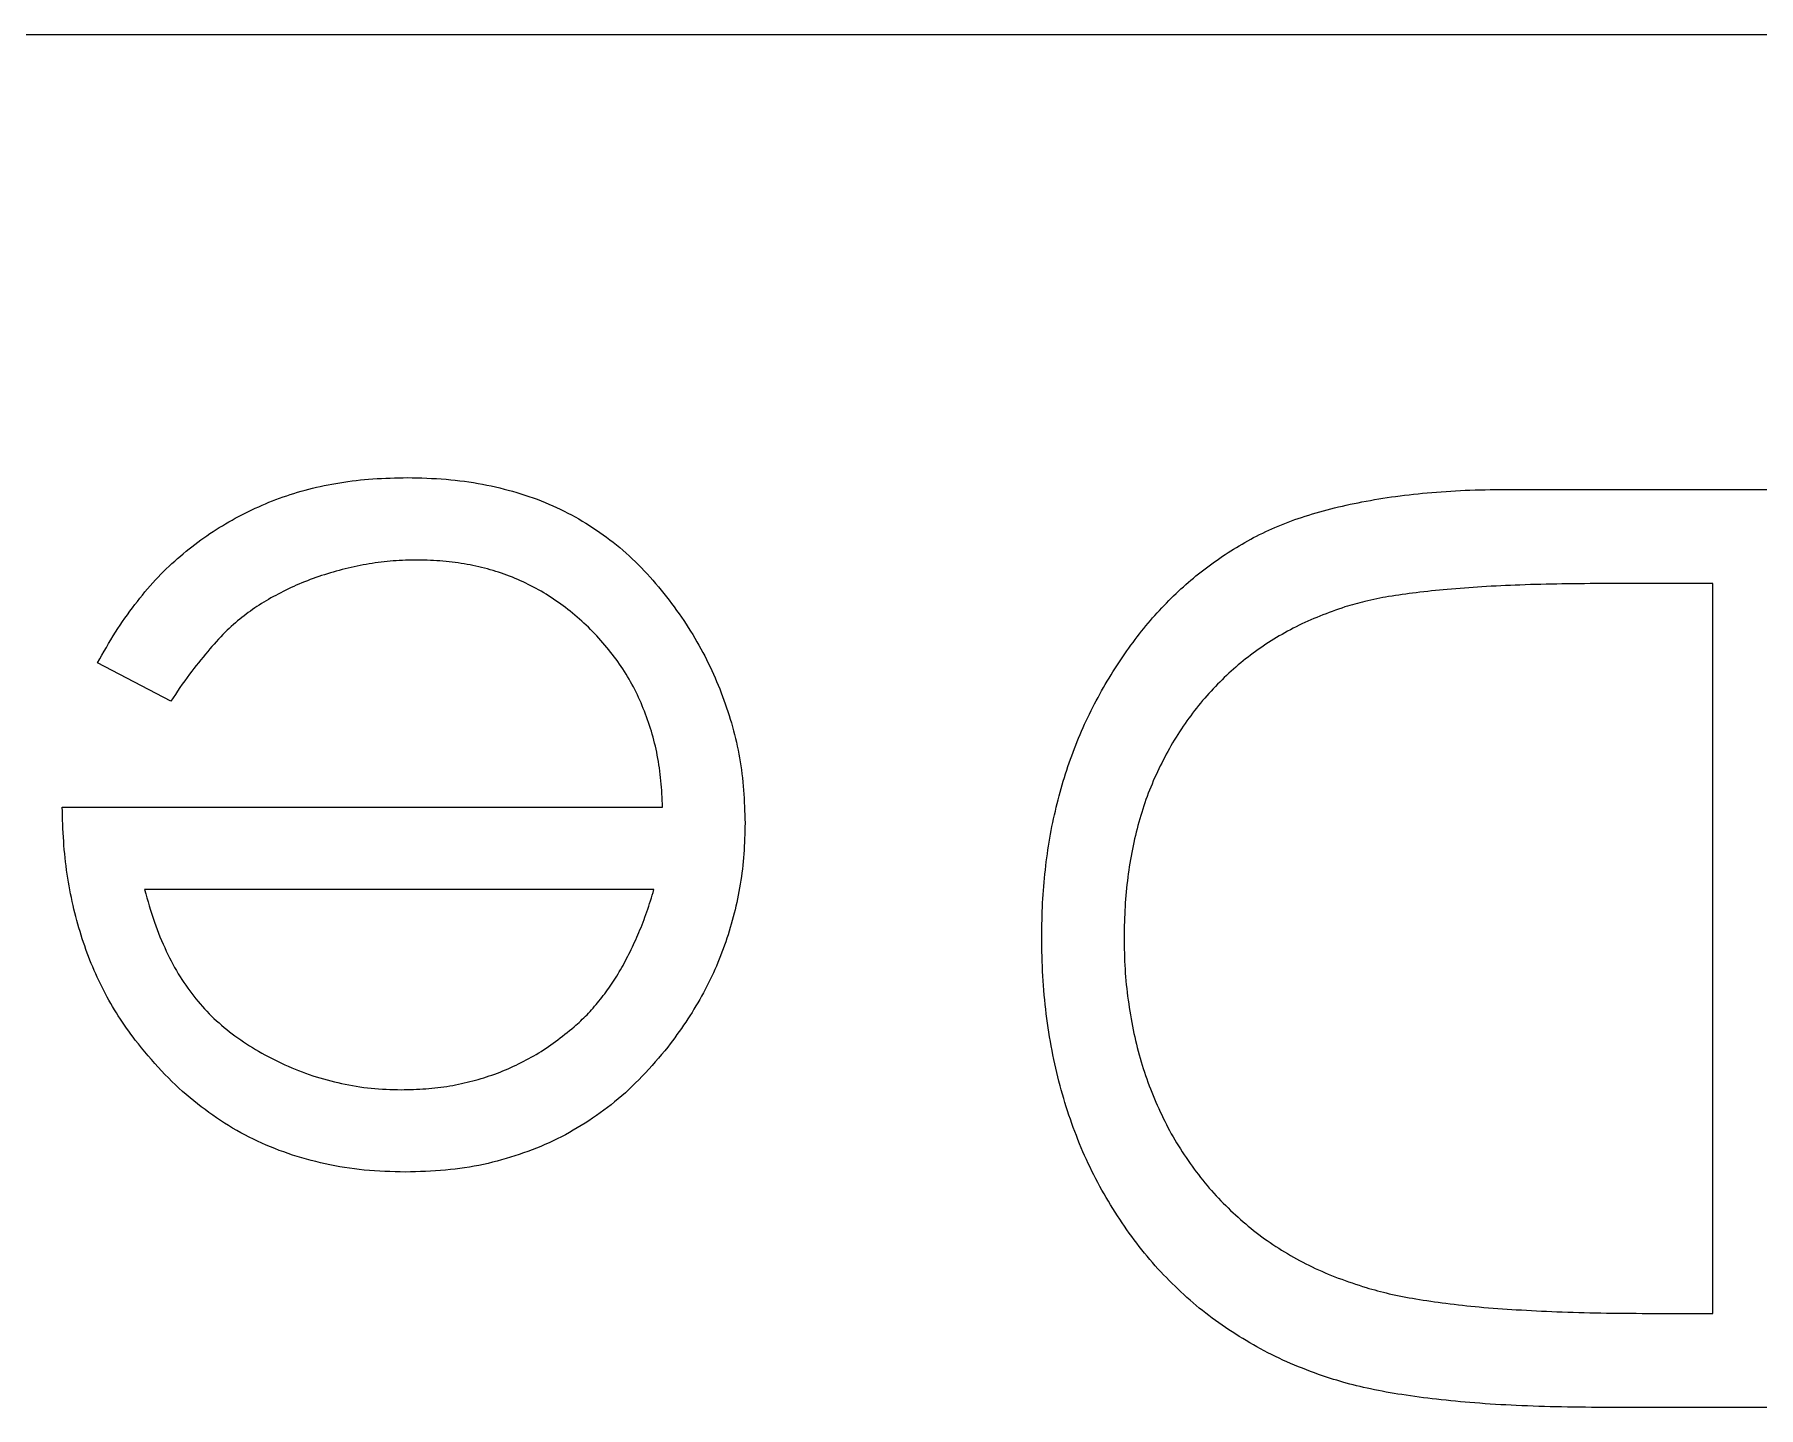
# Model space of a CAD drawing. Header units: millimetres. Extents: x 0 to 276, y 0 to 293.
# Drawn here: x 111.91 to 118.48, y 187.77 to 193 of the extents above; entities that cross this region are included whole.
import ezdxf

# ---------------------------------------------------------------- set-up
doc = ezdxf.new("R2010")
doc.units = ezdxf.units.MM

msp = doc.modelspace()

# ---------------------------------------------------------------- linework, layer by layer
at = {"color": 1, "linetype": 'Continuous', "lineweight": 0}
msp.add_line((3, 193), (273, 193), dxfattribs=at)
at = {"color": 18, "linetype": 'Continuous', "lineweight": 15, "true_color": 0x000000}
for p, q in [((117.539, 191.2659), (118.6236, 191.2659)), ((117.539, 191.2659), (118.6236, 191.2659)), ((117.539, 191.2659), (118.6236, 191.2659)), ((117.539, 191.2659), (118.6236, 191.2659)), ((118.3095, 190.9069), (117.9077, 190.9069)), ((118.3095, 190.9069), (117.9077, 190.9069)), ((118.3095, 190.9069), (117.9077, 190.9069)), ((118.3095, 190.9069), (117.9077, 190.9069)), ((118.3095, 188.1248), (118.3095, 190.9069)), ((118.3095, 188.1248), (118.3095, 190.9069)), ((118.3095, 188.1248), (118.3095, 190.9069)), ((118.3095, 188.1248), (118.3095, 190.9069)), ((112.4321, 190.4582), (112.1531, 190.6047)), ((112.4321, 190.4582), (112.1531, 190.6047)), ((112.4321, 190.4582), (112.1531, 190.6047)), ((112.4321, 190.4582), (112.1531, 190.6047)), ((112.0185, 190.0543), (114.3069, 190.0543)), ((112.0185, 190.0543), (114.3069, 190.0543)), ((112.0185, 190.0543), (114.3069, 190.0543)), ((112.0185, 190.0543), (114.3069, 190.0543)), ((114.274, 189.7402), (112.3326, 189.7402)), ((114.274, 189.7402), (112.3326, 189.7402)), ((114.274, 189.7402), (112.3326, 189.7402)), ((114.274, 189.7402), (112.3326, 189.7402)), ((118.0634, 188.1248), (118.3095, 188.1248)), ((118.0634, 188.1248), (118.3095, 188.1248)), ((118.0634, 188.1248), (118.3095, 188.1248)), ((118.0634, 188.1248), (118.3095, 188.1248)), ((118.6236, 187.7659), (117.9169, 187.7659)), ((118.6236, 187.7659), (117.9169, 187.7659)), ((118.6236, 187.7659), (117.9169, 187.7659)), ((118.6236, 187.7659), (117.9169, 187.7659))]:
    msp.add_line(p, q, dxfattribs=at)
for points, knots in [([(112.1531, 190.6047), (112.1753, 190.6441), (112.2186, 190.7209), (112.293, 190.8263), (112.371, 190.9212), (112.4561, 191.0029), (112.5457, 191.0741), (112.6405, 191.1365), (112.7408, 191.1896), (112.8466, 191.2343), (112.9589, 191.2688), (113.0779, 191.2931), (113.2039, 191.3081), (113.2903, 191.3098), (113.3345, 191.3107)], [0, 0, 0, 0, 0.09337, 0.181661, 0.265874, 0.346355, 0.4246, 0.501903, 0.579992, 0.658443, 0.738672, 0.821894, 0.908801, 1, 1, 1, 1]), ([(112.1531, 190.6047), (112.1753, 190.6441), (112.2186, 190.7209), (112.293, 190.8263), (112.371, 190.9212), (112.4561, 191.0029), (112.5457, 191.0741), (112.6405, 191.1365), (112.7408, 191.1896), (112.8466, 191.2343), (112.9589, 191.2688), (113.0779, 191.2931), (113.2039, 191.3081), (113.2903, 191.3098), (113.3345, 191.3107)], [0, 0, 0, 0, 0.09337, 0.181661, 0.265874, 0.346355, 0.4246, 0.501903, 0.579992, 0.658443, 0.738672, 0.821894, 0.908801, 1, 1, 1, 1]), ([(112.1531, 190.6047), (112.1753, 190.6441), (112.2186, 190.7209), (112.293, 190.8263), (112.371, 190.9212), (112.4561, 191.0029), (112.5457, 191.0741), (112.6405, 191.1365), (112.7408, 191.1896), (112.8466, 191.2343), (112.9589, 191.2688), (113.0779, 191.2931), (113.2039, 191.3081), (113.2903, 191.3098), (113.3345, 191.3107)], [0, 0, 0, 0, 0.09337, 0.181661, 0.265874, 0.346355, 0.4246, 0.501903, 0.579992, 0.658443, 0.738672, 0.821894, 0.908801, 1, 1, 1, 1]), ([(112.1531, 190.6047), (112.1753, 190.6441), (112.2186, 190.7209), (112.293, 190.8263), (112.371, 190.9212), (112.4561, 191.0029), (112.5457, 191.0741), (112.6405, 191.1365), (112.7408, 191.1896), (112.8466, 191.2343), (112.9589, 191.2688), (113.0779, 191.2931), (113.2039, 191.3081), (113.2903, 191.3098), (113.3345, 191.3107)], [0, 0, 0, 0, 0.09337, 0.181661, 0.265874, 0.346355, 0.4246, 0.501903, 0.579992, 0.658443, 0.738672, 0.821894, 0.908801, 1, 1, 1, 1]), ([(113.3345, 191.3107), (113.3836, 191.3096), (113.4795, 191.3073), (113.619, 191.288), (113.7504, 191.2566), (113.8736, 191.2126), (113.9883, 191.1552), (114.0948, 191.0852), (114.1937, 191.0031), (114.2817, 190.9081), (114.3609, 190.8064), (114.4309, 190.7004), (114.4893, 190.5905), (114.5369, 190.4772), (114.5753, 190.3613), (114.602, 190.2418), (114.6175, 190.119), (114.6198, 190.0359), (114.621, 189.994)], [0, 0, 0, 0, 0.071579, 0.139629, 0.204797, 0.268135, 0.329814, 0.391301, 0.453434, 0.516552, 0.579631, 0.641119, 0.701294, 0.76081, 0.819932, 0.87892, 0.938983, 1, 1, 1, 1]), ([(113.3345, 191.3107), (113.3836, 191.3096), (113.4795, 191.3073), (113.619, 191.288), (113.7504, 191.2566), (113.8736, 191.2126), (113.9883, 191.1552), (114.0948, 191.0852), (114.1937, 191.0031), (114.2817, 190.9081), (114.3609, 190.8064), (114.4309, 190.7004), (114.4893, 190.5905), (114.5369, 190.4772), (114.5753, 190.3613), (114.602, 190.2418), (114.6175, 190.119), (114.6198, 190.0359), (114.621, 189.994)], [0, 0, 0, 0, 0.071579, 0.139629, 0.204797, 0.268135, 0.329814, 0.391301, 0.453434, 0.516552, 0.579631, 0.641119, 0.701294, 0.76081, 0.819932, 0.87892, 0.938983, 1, 1, 1, 1]), ([(113.3345, 191.3107), (113.3836, 191.3096), (113.4795, 191.3073), (113.619, 191.288), (113.7504, 191.2566), (113.8736, 191.2126), (113.9883, 191.1552), (114.0948, 191.0852), (114.1937, 191.0031), (114.2817, 190.9081), (114.3609, 190.8064), (114.4309, 190.7004), (114.4893, 190.5905), (114.5369, 190.4772), (114.5753, 190.3613), (114.602, 190.2418), (114.6175, 190.119), (114.6198, 190.0359), (114.621, 189.994)], [0, 0, 0, 0, 0.071579, 0.139629, 0.204797, 0.268135, 0.329814, 0.391301, 0.453434, 0.516552, 0.579631, 0.641119, 0.701294, 0.76081, 0.819932, 0.87892, 0.938983, 1, 1, 1, 1]), ([(113.3345, 191.3107), (113.3836, 191.3096), (113.4795, 191.3073), (113.619, 191.288), (113.7504, 191.2566), (113.8736, 191.2126), (113.9883, 191.1552), (114.0948, 191.0852), (114.1937, 191.0031), (114.2817, 190.9081), (114.3609, 190.8064), (114.4309, 190.7004), (114.4893, 190.5905), (114.5369, 190.4772), (114.5753, 190.3613), (114.602, 190.2418), (114.6175, 190.119), (114.6198, 190.0359), (114.621, 189.994)], [0, 0, 0, 0, 0.071579, 0.139629, 0.204797, 0.268135, 0.329814, 0.391301, 0.453434, 0.516552, 0.579631, 0.641119, 0.701294, 0.76081, 0.819932, 0.87892, 0.938983, 1, 1, 1, 1]), ([(115.7518, 189.56), (115.7524, 189.6033), (115.7537, 189.6885), (115.7648, 189.8142), (115.781, 189.9361), (115.806, 190.0537), (115.8364, 190.168), (115.8754, 190.2779), (115.92, 190.3842), (115.9721, 190.4856), (116.0292, 190.5817), (116.0905, 190.6723), (116.156, 190.7561), (116.2261, 190.8333), (116.3002, 190.9038), (116.3785, 190.9683), (116.4613, 191.0255), (116.5483, 191.0776), (116.642, 191.123), (116.7441, 191.1614), (116.8552, 191.1933), (116.9748, 191.2198), (117.1033, 191.2409), (117.2407, 191.255), (117.3869, 191.2646), (117.4873, 191.2654), (117.539, 191.2659)], [0, 0, 0, 0, 0.046081, 0.090807, 0.134295, 0.177024, 0.218823, 0.260244, 0.30108, 0.341614, 0.381583, 0.42012, 0.458075, 0.494738, 0.531195, 0.566934, 0.602713, 0.638327, 0.674853, 0.713467, 0.754442, 0.797815, 0.843989, 0.893072, 0.944963, 1, 1, 1, 1]), ([(115.7518, 189.56), (115.7524, 189.6033), (115.7537, 189.6885), (115.7648, 189.8142), (115.781, 189.9361), (115.806, 190.0537), (115.8364, 190.168), (115.8754, 190.2779), (115.92, 190.3842), (115.9721, 190.4856), (116.0292, 190.5817), (116.0905, 190.6723), (116.156, 190.7561), (116.2261, 190.8333), (116.3002, 190.9038), (116.3785, 190.9683), (116.4613, 191.0255), (116.5483, 191.0776), (116.642, 191.123), (116.7441, 191.1614), (116.8552, 191.1933), (116.9748, 191.2198), (117.1033, 191.2409), (117.2407, 191.255), (117.3869, 191.2646), (117.4873, 191.2654), (117.539, 191.2659)], [0, 0, 0, 0, 0.046081, 0.090807, 0.134295, 0.177024, 0.218823, 0.260244, 0.30108, 0.341614, 0.381583, 0.42012, 0.458075, 0.494738, 0.531195, 0.566934, 0.602713, 0.638327, 0.674853, 0.713467, 0.754442, 0.797815, 0.843989, 0.893072, 0.944963, 1, 1, 1, 1]), ([(115.7518, 189.56), (115.7524, 189.6033), (115.7537, 189.6885), (115.7648, 189.8142), (115.781, 189.9361), (115.806, 190.0537), (115.8364, 190.168), (115.8754, 190.2779), (115.92, 190.3842), (115.9721, 190.4856), (116.0292, 190.5817), (116.0905, 190.6723), (116.156, 190.7561), (116.2261, 190.8333), (116.3002, 190.9038), (116.3785, 190.9683), (116.4613, 191.0255), (116.5483, 191.0776), (116.642, 191.123), (116.7441, 191.1614), (116.8552, 191.1933), (116.9748, 191.2198), (117.1033, 191.2409), (117.2407, 191.255), (117.3869, 191.2646), (117.4873, 191.2654), (117.539, 191.2659)], [0, 0, 0, 0, 0.046081, 0.090807, 0.134295, 0.177024, 0.218823, 0.260244, 0.30108, 0.341614, 0.381583, 0.42012, 0.458075, 0.494738, 0.531195, 0.566934, 0.602713, 0.638327, 0.674853, 0.713467, 0.754442, 0.797815, 0.843989, 0.893072, 0.944963, 1, 1, 1, 1]), ([(115.7518, 189.56), (115.7524, 189.6033), (115.7537, 189.6885), (115.7648, 189.8142), (115.781, 189.9361), (115.806, 190.0537), (115.8364, 190.168), (115.8754, 190.2779), (115.92, 190.3842), (115.9721, 190.4856), (116.0292, 190.5817), (116.0905, 190.6723), (116.156, 190.7561), (116.2261, 190.8333), (116.3002, 190.9038), (116.3785, 190.9683), (116.4613, 191.0255), (116.5483, 191.0776), (116.642, 191.123), (116.7441, 191.1614), (116.8552, 191.1933), (116.9748, 191.2198), (117.1033, 191.2409), (117.2407, 191.255), (117.3869, 191.2646), (117.4873, 191.2654), (117.539, 191.2659)], [0, 0, 0, 0, 0.046081, 0.090807, 0.134295, 0.177024, 0.218823, 0.260244, 0.30108, 0.341614, 0.381583, 0.42012, 0.458075, 0.494738, 0.531195, 0.566934, 0.602713, 0.638327, 0.674853, 0.713467, 0.754442, 0.797815, 0.843989, 0.893072, 0.944963, 1, 1, 1, 1]), ([(113.3737, 190.9966), (113.3424, 190.996), (113.2802, 190.9948), (113.1875, 190.9831), (113.0964, 190.9641), (113.0071, 190.9382), (112.9216, 190.9066), (112.8423, 190.8685), (112.7694, 190.8264), (112.7013, 190.7782), (112.6353, 190.7192), (112.5697, 190.6455), (112.4994, 190.5584), (112.4554, 190.4929), (112.4321, 190.4582)], [0, 0, 0, 0, 0.082592, 0.163879, 0.245659, 0.327726, 0.40861, 0.485749, 0.559169, 0.630268, 0.705306, 0.792065, 0.889796, 1, 1, 1, 1]), ([(113.3737, 190.9966), (113.3424, 190.996), (113.2802, 190.9948), (113.1875, 190.9831), (113.0964, 190.9641), (113.0071, 190.9382), (112.9216, 190.9066), (112.8423, 190.8685), (112.7694, 190.8264), (112.7013, 190.7782), (112.6353, 190.7192), (112.5697, 190.6455), (112.4994, 190.5584), (112.4554, 190.4929), (112.4321, 190.4582)], [0, 0, 0, 0, 0.082592, 0.163879, 0.245659, 0.327726, 0.40861, 0.485749, 0.559169, 0.630268, 0.705306, 0.792065, 0.889796, 1, 1, 1, 1]), ([(113.3737, 190.9966), (113.3424, 190.996), (113.2802, 190.9948), (113.1875, 190.9831), (113.0964, 190.9641), (113.0071, 190.9382), (112.9216, 190.9066), (112.8423, 190.8685), (112.7694, 190.8264), (112.7013, 190.7782), (112.6353, 190.7192), (112.5697, 190.6455), (112.4994, 190.5584), (112.4554, 190.4929), (112.4321, 190.4582)], [0, 0, 0, 0, 0.082592, 0.163879, 0.245659, 0.327726, 0.40861, 0.485749, 0.559169, 0.630268, 0.705306, 0.792065, 0.889796, 1, 1, 1, 1]), ([(113.3737, 190.9966), (113.3424, 190.996), (113.2802, 190.9948), (113.1875, 190.9831), (113.0964, 190.9641), (113.0071, 190.9382), (112.9216, 190.9066), (112.8423, 190.8685), (112.7694, 190.8264), (112.7013, 190.7782), (112.6353, 190.7192), (112.5697, 190.6455), (112.4994, 190.5584), (112.4554, 190.4929), (112.4321, 190.4582)], [0, 0, 0, 0, 0.082592, 0.163879, 0.245659, 0.327726, 0.40861, 0.485749, 0.559169, 0.630268, 0.705306, 0.792065, 0.889796, 1, 1, 1, 1]), ([(114.3069, 190.0543), (114.3054, 190.088), (114.3024, 190.1543), (114.2882, 190.2513), (114.266, 190.3436), (114.2347, 190.4307), (114.1969, 190.5136), (114.1505, 190.5918), (114.0951, 190.6648), (114.0334, 190.7334), (113.9647, 190.7945), (113.8924, 190.8491), (113.8155, 190.8949), (113.7346, 190.9321), (113.6499, 190.9612), (113.5612, 190.9811), (113.4688, 190.9944), (113.4058, 190.9959), (113.3737, 190.9966)], [0, 0, 0, 0, 0.068385, 0.134476, 0.198391, 0.260753, 0.321829, 0.383037, 0.444653, 0.507398, 0.569825, 0.630778, 0.690929, 0.750945, 0.811049, 0.872331, 0.935004, 1, 1, 1, 1]), ([(114.3069, 190.0543), (114.3054, 190.088), (114.3024, 190.1543), (114.2882, 190.2513), (114.266, 190.3436), (114.2347, 190.4307), (114.1969, 190.5136), (114.1505, 190.5918), (114.0951, 190.6648), (114.0334, 190.7334), (113.9647, 190.7945), (113.8924, 190.8491), (113.8155, 190.8949), (113.7346, 190.9321), (113.6499, 190.9612), (113.5612, 190.9811), (113.4688, 190.9944), (113.4058, 190.9959), (113.3737, 190.9966)], [0, 0, 0, 0, 0.068385, 0.134476, 0.198391, 0.260753, 0.321829, 0.383037, 0.444653, 0.507398, 0.569825, 0.630778, 0.690929, 0.750945, 0.811049, 0.872331, 0.935004, 1, 1, 1, 1]), ([(114.3069, 190.0543), (114.3054, 190.088), (114.3024, 190.1543), (114.2882, 190.2513), (114.266, 190.3436), (114.2347, 190.4307), (114.1969, 190.5136), (114.1505, 190.5918), (114.0951, 190.6648), (114.0334, 190.7334), (113.9647, 190.7945), (113.8924, 190.8491), (113.8155, 190.8949), (113.7346, 190.9321), (113.6499, 190.9612), (113.5612, 190.9811), (113.4688, 190.9944), (113.4058, 190.9959), (113.3737, 190.9966)], [0, 0, 0, 0, 0.068385, 0.134476, 0.198391, 0.260753, 0.321829, 0.383037, 0.444653, 0.507398, 0.569825, 0.630778, 0.690929, 0.750945, 0.811049, 0.872331, 0.935004, 1, 1, 1, 1]), ([(114.3069, 190.0543), (114.3054, 190.088), (114.3024, 190.1543), (114.2882, 190.2513), (114.266, 190.3436), (114.2347, 190.4307), (114.1969, 190.5136), (114.1505, 190.5918), (114.0951, 190.6648), (114.0334, 190.7334), (113.9647, 190.7945), (113.8924, 190.8491), (113.8155, 190.8949), (113.7346, 190.9321), (113.6499, 190.9612), (113.5612, 190.9811), (113.4688, 190.9944), (113.4058, 190.9959), (113.3737, 190.9966)], [0, 0, 0, 0, 0.068385, 0.134476, 0.198391, 0.260753, 0.321829, 0.383037, 0.444653, 0.507398, 0.569825, 0.630778, 0.690929, 0.750945, 0.811049, 0.872331, 0.935004, 1, 1, 1, 1]), ([(117.9077, 190.9069), (117.85, 190.9066), (117.739, 190.9062), (117.5793, 190.902), (117.4334, 190.8951), (117.3013, 190.8855), (117.183, 190.8729), (117.0783, 190.8588), (116.9876, 190.8412), (116.9326, 190.8252), (116.9072, 190.8178)], [0, 0, 0, 0, 0.171901, 0.330628, 0.475549, 0.606746, 0.725024, 0.829742, 0.921323, 1, 1, 1, 1]), ([(117.9077, 190.9069), (117.85, 190.9066), (117.739, 190.9062), (117.5793, 190.902), (117.4334, 190.8951), (117.3013, 190.8855), (117.183, 190.8729), (117.0783, 190.8588), (116.9876, 190.8412), (116.9326, 190.8252), (116.9072, 190.8178)], [0, 0, 0, 0, 0.171901, 0.330628, 0.475549, 0.606746, 0.725024, 0.829742, 0.921323, 1, 1, 1, 1]), ([(117.9077, 190.9069), (117.85, 190.9066), (117.739, 190.9062), (117.5793, 190.902), (117.4334, 190.8951), (117.3013, 190.8855), (117.183, 190.8729), (117.0783, 190.8588), (116.9876, 190.8412), (116.9326, 190.8252), (116.9072, 190.8178)], [0, 0, 0, 0, 0.171901, 0.330628, 0.475549, 0.606746, 0.725024, 0.829742, 0.921323, 1, 1, 1, 1]), ([(117.9077, 190.9069), (117.85, 190.9066), (117.739, 190.9062), (117.5793, 190.902), (117.4334, 190.8951), (117.3013, 190.8855), (117.183, 190.8729), (117.0783, 190.8588), (116.9876, 190.8412), (116.9326, 190.8252), (116.9072, 190.8178)], [0, 0, 0, 0, 0.171901, 0.330628, 0.475549, 0.606746, 0.725024, 0.829742, 0.921323, 1, 1, 1, 1]), ([(116.9072, 190.8178), (116.8753, 190.8066), (116.8122, 190.7843), (116.7213, 190.7438), (116.6365, 190.6958), (116.5564, 190.6423), (116.4821, 190.5817), (116.4127, 190.5151), (116.3483, 190.4423), (116.2896, 190.3633), (116.2371, 190.2786), (116.1916, 190.1891), (116.1518, 190.0957), (116.1205, 189.9969), (116.096, 189.8938), (116.0786, 189.7863), (116.0678, 189.6743), (116.0665, 189.5981), (116.0659, 189.5593)], [0, 0, 0, 0, 0.062415, 0.123338, 0.183125, 0.241783, 0.300579, 0.35968, 0.418882, 0.479531, 0.540851, 0.602303, 0.664463, 0.727806, 0.792895, 0.859672, 0.928464, 1, 1, 1, 1]), ([(116.9072, 190.8178), (116.8753, 190.8066), (116.8122, 190.7843), (116.7213, 190.7438), (116.6365, 190.6958), (116.5564, 190.6423), (116.4821, 190.5817), (116.4127, 190.5151), (116.3483, 190.4423), (116.2896, 190.3633), (116.2371, 190.2786), (116.1916, 190.1891), (116.1518, 190.0957), (116.1205, 189.9969), (116.096, 189.8938), (116.0786, 189.7863), (116.0678, 189.6743), (116.0665, 189.5981), (116.0659, 189.5593)], [0, 0, 0, 0, 0.062415, 0.123338, 0.183125, 0.241783, 0.300579, 0.35968, 0.418882, 0.479531, 0.540851, 0.602303, 0.664463, 0.727806, 0.792895, 0.859672, 0.928464, 1, 1, 1, 1]), ([(116.9072, 190.8178), (116.8753, 190.8066), (116.8122, 190.7843), (116.7213, 190.7438), (116.6365, 190.6958), (116.5564, 190.6423), (116.4821, 190.5817), (116.4127, 190.5151), (116.3483, 190.4423), (116.2896, 190.3633), (116.2371, 190.2786), (116.1916, 190.1891), (116.1518, 190.0957), (116.1205, 189.9969), (116.096, 189.8938), (116.0786, 189.7863), (116.0678, 189.6743), (116.0665, 189.5981), (116.0659, 189.5593)], [0, 0, 0, 0, 0.062415, 0.123338, 0.183125, 0.241783, 0.300579, 0.35968, 0.418882, 0.479531, 0.540851, 0.602303, 0.664463, 0.727806, 0.792895, 0.859672, 0.928464, 1, 1, 1, 1]), ([(116.9072, 190.8178), (116.8753, 190.8066), (116.8122, 190.7843), (116.7213, 190.7438), (116.6365, 190.6958), (116.5564, 190.6423), (116.4821, 190.5817), (116.4127, 190.5151), (116.3483, 190.4423), (116.2896, 190.3633), (116.2371, 190.2786), (116.1916, 190.1891), (116.1518, 190.0957), (116.1205, 189.9969), (116.096, 189.8938), (116.0786, 189.7863), (116.0678, 189.6743), (116.0665, 189.5981), (116.0659, 189.5593)], [0, 0, 0, 0, 0.062415, 0.123338, 0.183125, 0.241783, 0.300579, 0.35968, 0.418882, 0.479531, 0.540851, 0.602303, 0.664463, 0.727806, 0.792895, 0.859672, 0.928464, 1, 1, 1, 1]), ([(112.2968, 189.1667), (112.2747, 189.1969), (112.2306, 189.2571), (112.1753, 189.3553), (112.1274, 189.458), (112.089, 189.5669), (112.058, 189.6807), (112.0355, 189.8003), (112.0224, 189.9255), (112.0198, 190.0108), (112.0185, 190.0543)], [0, 0, 0, 0, 0.118522, 0.236255, 0.356174, 0.47725, 0.60154, 0.729618, 0.862158, 1, 1, 1, 1]), ([(112.2968, 189.1667), (112.2747, 189.1969), (112.2306, 189.2571), (112.1753, 189.3553), (112.1274, 189.458), (112.089, 189.5669), (112.058, 189.6807), (112.0355, 189.8003), (112.0224, 189.9255), (112.0198, 190.0108), (112.0185, 190.0543)], [0, 0, 0, 0, 0.118522, 0.236255, 0.356174, 0.47725, 0.60154, 0.729618, 0.862158, 1, 1, 1, 1]), ([(112.2968, 189.1667), (112.2747, 189.1969), (112.2306, 189.2571), (112.1753, 189.3553), (112.1274, 189.458), (112.089, 189.5669), (112.058, 189.6807), (112.0355, 189.8003), (112.0224, 189.9255), (112.0198, 190.0108), (112.0185, 190.0543)], [0, 0, 0, 0, 0.118522, 0.236255, 0.356174, 0.47725, 0.60154, 0.729618, 0.862158, 1, 1, 1, 1]), ([(112.2968, 189.1667), (112.2747, 189.1969), (112.2306, 189.2571), (112.1753, 189.3553), (112.1274, 189.458), (112.089, 189.5669), (112.058, 189.6807), (112.0355, 189.8003), (112.0224, 189.9255), (112.0198, 190.0108), (112.0185, 190.0543)], [0, 0, 0, 0, 0.118522, 0.236255, 0.356174, 0.47725, 0.60154, 0.729618, 0.862158, 1, 1, 1, 1]), ([(114.621, 189.994), (114.62, 189.9547), (114.6179, 189.8768), (114.6046, 189.7616), (114.5812, 189.6496), (114.549, 189.5407), (114.5075, 189.4351), (114.4566, 189.3328), (114.3964, 189.2339), (114.35, 189.1715), (114.3266, 189.1401)], [0, 0, 0, 0, 0.128045, 0.253768, 0.377428, 0.500551, 0.623296, 0.746578, 0.872348, 1, 1, 1, 1]), ([(114.621, 189.994), (114.62, 189.9547), (114.6179, 189.8768), (114.6046, 189.7616), (114.5812, 189.6496), (114.549, 189.5407), (114.5075, 189.4351), (114.4566, 189.3328), (114.3964, 189.2339), (114.35, 189.1715), (114.3266, 189.1401)], [0, 0, 0, 0, 0.128045, 0.253768, 0.377428, 0.500551, 0.623296, 0.746578, 0.872348, 1, 1, 1, 1]), ([(114.621, 189.994), (114.62, 189.9547), (114.6179, 189.8768), (114.6046, 189.7616), (114.5812, 189.6496), (114.549, 189.5407), (114.5075, 189.4351), (114.4566, 189.3328), (114.3964, 189.2339), (114.35, 189.1715), (114.3266, 189.1401)], [0, 0, 0, 0, 0.128045, 0.253768, 0.377428, 0.500551, 0.623296, 0.746578, 0.872348, 1, 1, 1, 1]), ([(114.621, 189.994), (114.62, 189.9547), (114.6179, 189.8768), (114.6046, 189.7616), (114.5812, 189.6496), (114.549, 189.5407), (114.5075, 189.4351), (114.4566, 189.3328), (114.3964, 189.2339), (114.35, 189.1715), (114.3266, 189.1401)], [0, 0, 0, 0, 0.128045, 0.253768, 0.377428, 0.500551, 0.623296, 0.746578, 0.872348, 1, 1, 1, 1]), ([(112.3326, 189.7402), (112.3441, 189.6985), (112.3662, 189.6184), (112.4124, 189.5073), (112.4645, 189.4086), (112.5261, 189.3231), (112.5959, 189.247), (112.6766, 189.1806), (112.767, 189.1212), (112.8668, 189.0711), (112.9724, 189.0284), (113.083, 188.9997), (113.1959, 188.9801), (113.2722, 188.9783), (113.3106, 188.9774)], [0, 0, 0, 0, 0.09624, 0.185231, 0.267501, 0.3444, 0.419595, 0.496891, 0.576638, 0.660268, 0.745387, 0.83004, 0.914474, 1, 1, 1, 1]), ([(112.3326, 189.7402), (112.3441, 189.6985), (112.3662, 189.6184), (112.4124, 189.5073), (112.4645, 189.4086), (112.5261, 189.3231), (112.5959, 189.247), (112.6766, 189.1806), (112.767, 189.1212), (112.8668, 189.0711), (112.9724, 189.0284), (113.083, 188.9997), (113.1959, 188.9801), (113.2722, 188.9783), (113.3106, 188.9774)], [0, 0, 0, 0, 0.09624, 0.185231, 0.267501, 0.3444, 0.419595, 0.496891, 0.576638, 0.660268, 0.745387, 0.83004, 0.914474, 1, 1, 1, 1]), ([(112.3326, 189.7402), (112.3441, 189.6985), (112.3662, 189.6184), (112.4124, 189.5073), (112.4645, 189.4086), (112.5261, 189.3231), (112.5959, 189.247), (112.6766, 189.1806), (112.767, 189.1212), (112.8668, 189.0711), (112.9724, 189.0284), (113.083, 188.9997), (113.1959, 188.9801), (113.2722, 188.9783), (113.3106, 188.9774)], [0, 0, 0, 0, 0.09624, 0.185231, 0.267501, 0.3444, 0.419595, 0.496891, 0.576638, 0.660268, 0.745387, 0.83004, 0.914474, 1, 1, 1, 1]), ([(112.3326, 189.7402), (112.3441, 189.6985), (112.3662, 189.6184), (112.4124, 189.5073), (112.4645, 189.4086), (112.5261, 189.3231), (112.5959, 189.247), (112.6766, 189.1806), (112.767, 189.1212), (112.8668, 189.0711), (112.9724, 189.0284), (113.083, 188.9997), (113.1959, 188.9801), (113.2722, 188.9783), (113.3106, 188.9774)], [0, 0, 0, 0, 0.09624, 0.185231, 0.267501, 0.3444, 0.419595, 0.496891, 0.576638, 0.660268, 0.745387, 0.83004, 0.914474, 1, 1, 1, 1]), ([(113.9697, 189.2172), (113.9864, 189.2323), (114.0202, 189.2628), (114.0653, 189.3154), (114.1085, 189.3722), (114.1479, 189.4352), (114.1839, 189.5039), (114.2177, 189.5775), (114.2481, 189.6567), (114.2652, 189.7118), (114.274, 189.7402)], [0, 0, 0, 0, 0.109984, 0.22258, 0.3385, 0.458709, 0.585535, 0.717518, 0.854667, 1, 1, 1, 1]), ([(113.9697, 189.2172), (113.9864, 189.2323), (114.0202, 189.2628), (114.0653, 189.3154), (114.1085, 189.3722), (114.1479, 189.4352), (114.1839, 189.5039), (114.2177, 189.5775), (114.2481, 189.6567), (114.2652, 189.7118), (114.274, 189.7402)], [0, 0, 0, 0, 0.109984, 0.22258, 0.3385, 0.458709, 0.585535, 0.717518, 0.854667, 1, 1, 1, 1]), ([(113.9697, 189.2172), (113.9864, 189.2323), (114.0202, 189.2628), (114.0653, 189.3154), (114.1085, 189.3722), (114.1479, 189.4352), (114.1839, 189.5039), (114.2177, 189.5775), (114.2481, 189.6567), (114.2652, 189.7118), (114.274, 189.7402)], [0, 0, 0, 0, 0.109984, 0.22258, 0.3385, 0.458709, 0.585535, 0.717518, 0.854667, 1, 1, 1, 1]), ([(113.9697, 189.2172), (113.9864, 189.2323), (114.0202, 189.2628), (114.0653, 189.3154), (114.1085, 189.3722), (114.1479, 189.4352), (114.1839, 189.5039), (114.2177, 189.5775), (114.2481, 189.6567), (114.2652, 189.7118), (114.274, 189.7402)], [0, 0, 0, 0, 0.109984, 0.22258, 0.3385, 0.458709, 0.585535, 0.717518, 0.854667, 1, 1, 1, 1]), ([(116.8063, 187.8921), (116.7658, 187.9075), (116.6857, 187.938), (116.5717, 187.9956), (116.4644, 188.0608), (116.3632, 188.1337), (116.2704, 188.2165), (116.1824, 188.3055), (116.1027, 188.4041), (116.0298, 188.5102), (115.9641, 188.6225), (115.907, 188.7409), (115.8595, 188.8646), (115.8201, 188.9934), (115.7891, 189.1276), (115.7679, 189.2674), (115.7539, 189.412), (115.7525, 189.5102), (115.7518, 189.56)], [0, 0, 0, 0, 0.061545, 0.121694, 0.181155, 0.239875, 0.298702, 0.357647, 0.417605, 0.478494, 0.540407, 0.602345, 0.665004, 0.728559, 0.793651, 0.860534, 0.929236, 1, 1, 1, 1]), ([(116.8063, 187.8921), (116.7658, 187.9075), (116.6857, 187.938), (116.5717, 187.9956), (116.4644, 188.0608), (116.3632, 188.1337), (116.2704, 188.2165), (116.1824, 188.3055), (116.1027, 188.4041), (116.0298, 188.5102), (115.9641, 188.6225), (115.907, 188.7409), (115.8595, 188.8646), (115.8201, 188.9934), (115.7891, 189.1276), (115.7679, 189.2674), (115.7539, 189.412), (115.7525, 189.5102), (115.7518, 189.56)], [0, 0, 0, 0, 0.061545, 0.121694, 0.181155, 0.239875, 0.298702, 0.357647, 0.417605, 0.478494, 0.540407, 0.602345, 0.665004, 0.728559, 0.793651, 0.860534, 0.929236, 1, 1, 1, 1]), ([(116.8063, 187.8921), (116.7658, 187.9075), (116.6857, 187.938), (116.5717, 187.9956), (116.4644, 188.0608), (116.3632, 188.1337), (116.2704, 188.2165), (116.1824, 188.3055), (116.1027, 188.4041), (116.0298, 188.5102), (115.9641, 188.6225), (115.907, 188.7409), (115.8595, 188.8646), (115.8201, 188.9934), (115.7891, 189.1276), (115.7679, 189.2674), (115.7539, 189.412), (115.7525, 189.5102), (115.7518, 189.56)], [0, 0, 0, 0, 0.061545, 0.121694, 0.181155, 0.239875, 0.298702, 0.357647, 0.417605, 0.478494, 0.540407, 0.602345, 0.665004, 0.728559, 0.793651, 0.860534, 0.929236, 1, 1, 1, 1]), ([(116.8063, 187.8921), (116.7658, 187.9075), (116.6857, 187.938), (116.5717, 187.9956), (116.4644, 188.0608), (116.3632, 188.1337), (116.2704, 188.2165), (116.1824, 188.3055), (116.1027, 188.4041), (116.0298, 188.5102), (115.9641, 188.6225), (115.907, 188.7409), (115.8595, 188.8646), (115.8201, 188.9934), (115.7891, 189.1276), (115.7679, 189.2674), (115.7539, 189.412), (115.7525, 189.5102), (115.7518, 189.56)], [0, 0, 0, 0, 0.061545, 0.121694, 0.181155, 0.239875, 0.298702, 0.357647, 0.417605, 0.478494, 0.540407, 0.602345, 0.665004, 0.728559, 0.793651, 0.860534, 0.929236, 1, 1, 1, 1]), ([(116.0659, 189.5593), (116.0664, 189.5184), (116.0674, 189.438), (116.0801, 189.32), (116.0986, 189.2065), (116.1254, 189.0975), (116.1595, 188.9928), (116.2021, 188.893), (116.2508, 188.797), (116.3087, 188.707), (116.3721, 188.6219), (116.4425, 188.544), (116.5187, 188.473), (116.5999, 188.4079), (116.6885, 188.3512), (116.7822, 188.3005), (116.8826, 188.2575), (116.9524, 188.2346), (116.9879, 188.223)], [0, 0, 0, 0, 0.070151, 0.137813, 0.203226, 0.267174, 0.330024, 0.391794, 0.453084, 0.514334, 0.575, 0.634865, 0.694116, 0.753442, 0.813126, 0.87408, 0.936007, 1, 1, 1, 1]), ([(116.0659, 189.5593), (116.0664, 189.5184), (116.0674, 189.438), (116.0801, 189.32), (116.0986, 189.2065), (116.1254, 189.0975), (116.1595, 188.9928), (116.2021, 188.893), (116.2508, 188.797), (116.3087, 188.707), (116.3721, 188.6219), (116.4425, 188.544), (116.5187, 188.473), (116.5999, 188.4079), (116.6885, 188.3512), (116.7822, 188.3005), (116.8826, 188.2575), (116.9524, 188.2346), (116.9879, 188.223)], [0, 0, 0, 0, 0.070151, 0.137813, 0.203226, 0.267174, 0.330024, 0.391794, 0.453084, 0.514334, 0.575, 0.634865, 0.694116, 0.753442, 0.813126, 0.87408, 0.936007, 1, 1, 1, 1]), ([(116.0659, 189.5593), (116.0664, 189.5184), (116.0674, 189.438), (116.0801, 189.32), (116.0986, 189.2065), (116.1254, 189.0975), (116.1595, 188.9928), (116.2021, 188.893), (116.2508, 188.797), (116.3087, 188.707), (116.3721, 188.6219), (116.4425, 188.544), (116.5187, 188.473), (116.5999, 188.4079), (116.6885, 188.3512), (116.7822, 188.3005), (116.8826, 188.2575), (116.9524, 188.2346), (116.9879, 188.223)], [0, 0, 0, 0, 0.070151, 0.137813, 0.203226, 0.267174, 0.330024, 0.391794, 0.453084, 0.514334, 0.575, 0.634865, 0.694116, 0.753442, 0.813126, 0.87408, 0.936007, 1, 1, 1, 1]), ([(116.0659, 189.5593), (116.0664, 189.5184), (116.0674, 189.438), (116.0801, 189.32), (116.0986, 189.2065), (116.1254, 189.0975), (116.1595, 188.9928), (116.2021, 188.893), (116.2508, 188.797), (116.3087, 188.707), (116.3721, 188.6219), (116.4425, 188.544), (116.5187, 188.473), (116.5999, 188.4079), (116.6885, 188.3512), (116.7822, 188.3005), (116.8826, 188.2575), (116.9524, 188.2346), (116.9879, 188.223)], [0, 0, 0, 0, 0.070151, 0.137813, 0.203226, 0.267174, 0.330024, 0.391794, 0.453084, 0.514334, 0.575, 0.634865, 0.694116, 0.753442, 0.813126, 0.87408, 0.936007, 1, 1, 1, 1]), ([(113.3106, 188.9774), (113.342, 188.978), (113.404, 188.9792), (113.4953, 188.9907), (113.5829, 189.0096), (113.6676, 189.0356), (113.7483, 189.0702), (113.8265, 189.1108), (113.9002, 189.1603), (113.9464, 189.1981), (113.9697, 189.2172)], [0, 0, 0, 0, 0.131092, 0.259141, 0.384162, 0.505992, 0.629098, 0.750669, 0.874039, 1, 1, 1, 1]), ([(113.3106, 188.9774), (113.342, 188.978), (113.404, 188.9792), (113.4953, 188.9907), (113.5829, 189.0096), (113.6676, 189.0356), (113.7483, 189.0702), (113.8265, 189.1108), (113.9002, 189.1603), (113.9464, 189.1981), (113.9697, 189.2172)], [0, 0, 0, 0, 0.131092, 0.259141, 0.384162, 0.505992, 0.629098, 0.750669, 0.874039, 1, 1, 1, 1]), ([(113.3106, 188.9774), (113.342, 188.978), (113.404, 188.9792), (113.4953, 188.9907), (113.5829, 189.0096), (113.6676, 189.0356), (113.7483, 189.0702), (113.8265, 189.1108), (113.9002, 189.1603), (113.9464, 189.1981), (113.9697, 189.2172)], [0, 0, 0, 0, 0.131092, 0.259141, 0.384162, 0.505992, 0.629098, 0.750669, 0.874039, 1, 1, 1, 1]), ([(113.3106, 188.9774), (113.342, 188.978), (113.404, 188.9792), (113.4953, 188.9907), (113.5829, 189.0096), (113.6676, 189.0356), (113.7483, 189.0702), (113.8265, 189.1108), (113.9002, 189.1603), (113.9464, 189.1981), (113.9697, 189.2172)], [0, 0, 0, 0, 0.131092, 0.259141, 0.384162, 0.505992, 0.629098, 0.750669, 0.874039, 1, 1, 1, 1]), ([(113.3268, 188.6633), (113.2743, 188.6646), (113.1714, 188.6673), (113.0214, 188.6919), (112.8794, 188.731), (112.7456, 188.7861), (112.6199, 188.8573), (112.5031, 188.9454), (112.3932, 189.0479), (112.3293, 189.1266), (112.2968, 189.1667)], [0, 0, 0, 0, 0.13204, 0.259033, 0.38188, 0.502258, 0.622752, 0.744743, 0.870109, 1, 1, 1, 1]), ([(113.3268, 188.6633), (113.2743, 188.6646), (113.1714, 188.6673), (113.0214, 188.6919), (112.8794, 188.731), (112.7456, 188.7861), (112.6199, 188.8573), (112.5031, 188.9454), (112.3932, 189.0479), (112.3293, 189.1266), (112.2968, 189.1667)], [0, 0, 0, 0, 0.13204, 0.259033, 0.38188, 0.502258, 0.622752, 0.744743, 0.870109, 1, 1, 1, 1]), ([(113.3268, 188.6633), (113.2743, 188.6646), (113.1714, 188.6673), (113.0214, 188.6919), (112.8794, 188.731), (112.7456, 188.7861), (112.6199, 188.8573), (112.5031, 188.9454), (112.3932, 189.0479), (112.3293, 189.1266), (112.2968, 189.1667)], [0, 0, 0, 0, 0.13204, 0.259033, 0.38188, 0.502258, 0.622752, 0.744743, 0.870109, 1, 1, 1, 1]), ([(113.3268, 188.6633), (113.2743, 188.6646), (113.1714, 188.6673), (113.0214, 188.6919), (112.8794, 188.731), (112.7456, 188.7861), (112.6199, 188.8573), (112.5031, 188.9454), (112.3932, 189.0479), (112.3293, 189.1266), (112.2968, 189.1667)], [0, 0, 0, 0, 0.13204, 0.259033, 0.38188, 0.502258, 0.622752, 0.744743, 0.870109, 1, 1, 1, 1]), ([(114.3266, 189.1401), (114.2949, 189.1022), (114.2324, 189.0276), (114.1269, 188.9297), (114.0126, 188.8477), (113.891, 188.7797), (113.7606, 188.728), (113.6233, 188.6895), (113.4775, 188.6679), (113.3778, 188.6648), (113.3268, 188.6633)], [0, 0, 0, 0, 0.128835, 0.253589, 0.374643, 0.49534, 0.616325, 0.739759, 0.866842, 1, 1, 1, 1]), ([(114.3266, 189.1401), (114.2949, 189.1022), (114.2324, 189.0276), (114.1269, 188.9297), (114.0126, 188.8477), (113.891, 188.7797), (113.7606, 188.728), (113.6233, 188.6895), (113.4775, 188.6679), (113.3778, 188.6648), (113.3268, 188.6633)], [0, 0, 0, 0, 0.128835, 0.253589, 0.374643, 0.49534, 0.616325, 0.739759, 0.866842, 1, 1, 1, 1]), ([(114.3266, 189.1401), (114.2949, 189.1022), (114.2324, 189.0276), (114.1269, 188.9297), (114.0126, 188.8477), (113.891, 188.7797), (113.7606, 188.728), (113.6233, 188.6895), (113.4775, 188.6679), (113.3778, 188.6648), (113.3268, 188.6633)], [0, 0, 0, 0, 0.128835, 0.253589, 0.374643, 0.49534, 0.616325, 0.739759, 0.866842, 1, 1, 1, 1]), ([(114.3266, 189.1401), (114.2949, 189.1022), (114.2324, 189.0276), (114.1269, 188.9297), (114.0126, 188.8477), (113.891, 188.7797), (113.7606, 188.728), (113.6233, 188.6895), (113.4775, 188.6679), (113.3778, 188.6648), (113.3268, 188.6633)], [0, 0, 0, 0, 0.128835, 0.253589, 0.374643, 0.49534, 0.616325, 0.739759, 0.866842, 1, 1, 1, 1]), ([(116.9879, 188.223), (117.0172, 188.2149), (117.0796, 188.1976), (117.1815, 188.1788), (117.2961, 188.1622), (117.424, 188.1481), (117.565, 188.138), (117.7193, 188.1305), (117.8869, 188.1254), (118.0031, 188.125), (118.0634, 188.1248)], [0, 0, 0, 0, 0.084319, 0.179285, 0.286583, 0.405111, 0.535593, 0.67819, 0.832976, 1, 1, 1, 1]), ([(116.9879, 188.223), (117.0172, 188.2149), (117.0796, 188.1976), (117.1815, 188.1788), (117.2961, 188.1622), (117.424, 188.1481), (117.565, 188.138), (117.7193, 188.1305), (117.8869, 188.1254), (118.0031, 188.125), (118.0634, 188.1248)], [0, 0, 0, 0, 0.084319, 0.179285, 0.286583, 0.405111, 0.535593, 0.67819, 0.832976, 1, 1, 1, 1]), ([(116.9879, 188.223), (117.0172, 188.2149), (117.0796, 188.1976), (117.1815, 188.1788), (117.2961, 188.1622), (117.424, 188.1481), (117.565, 188.138), (117.7193, 188.1305), (117.8869, 188.1254), (118.0031, 188.125), (118.0634, 188.1248)], [0, 0, 0, 0, 0.084319, 0.179285, 0.286583, 0.405111, 0.535593, 0.67819, 0.832976, 1, 1, 1, 1]), ([(116.9879, 188.223), (117.0172, 188.2149), (117.0796, 188.1976), (117.1815, 188.1788), (117.2961, 188.1622), (117.424, 188.1481), (117.565, 188.138), (117.7193, 188.1305), (117.8869, 188.1254), (118.0031, 188.125), (118.0634, 188.1248)], [0, 0, 0, 0, 0.084319, 0.179285, 0.286583, 0.405111, 0.535593, 0.67819, 0.832976, 1, 1, 1, 1]), ([(117.9169, 187.7659), (117.8554, 187.7663), (117.7366, 187.7672), (117.565, 187.7726), (117.4062, 187.7822), (117.2608, 187.7961), (117.1283, 187.8133), (117.0092, 187.8348), (116.9027, 187.8602), (116.8372, 187.8818), (116.8063, 187.8921)], [0, 0, 0, 0, 0.164289, 0.317406, 0.458844, 0.589367, 0.707831, 0.81577, 0.91288, 1, 1, 1, 1]), ([(117.9169, 187.7659), (117.8554, 187.7663), (117.7366, 187.7672), (117.565, 187.7726), (117.4062, 187.7822), (117.2608, 187.7961), (117.1283, 187.8133), (117.0092, 187.8348), (116.9027, 187.8602), (116.8372, 187.8818), (116.8063, 187.8921)], [0, 0, 0, 0, 0.164289, 0.317406, 0.458844, 0.589367, 0.707831, 0.81577, 0.91288, 1, 1, 1, 1]), ([(117.9169, 187.7659), (117.8554, 187.7663), (117.7366, 187.7672), (117.565, 187.7726), (117.4062, 187.7822), (117.2608, 187.7961), (117.1283, 187.8133), (117.0092, 187.8348), (116.9027, 187.8602), (116.8372, 187.8818), (116.8063, 187.8921)], [0, 0, 0, 0, 0.164289, 0.317406, 0.458844, 0.589367, 0.707831, 0.81577, 0.91288, 1, 1, 1, 1]), ([(117.9169, 187.7659), (117.8554, 187.7663), (117.7366, 187.7672), (117.565, 187.7726), (117.4062, 187.7822), (117.2608, 187.7961), (117.1283, 187.8133), (117.0092, 187.8348), (116.9027, 187.8602), (116.8372, 187.8818), (116.8063, 187.8921)], [0, 0, 0, 0, 0.164289, 0.317406, 0.458844, 0.589367, 0.707831, 0.81577, 0.91288, 1, 1, 1, 1])]:
    msp.add_open_spline(points, degree=3, knots=knots, dxfattribs=at)

doc.saveas('drawing.dxf')
